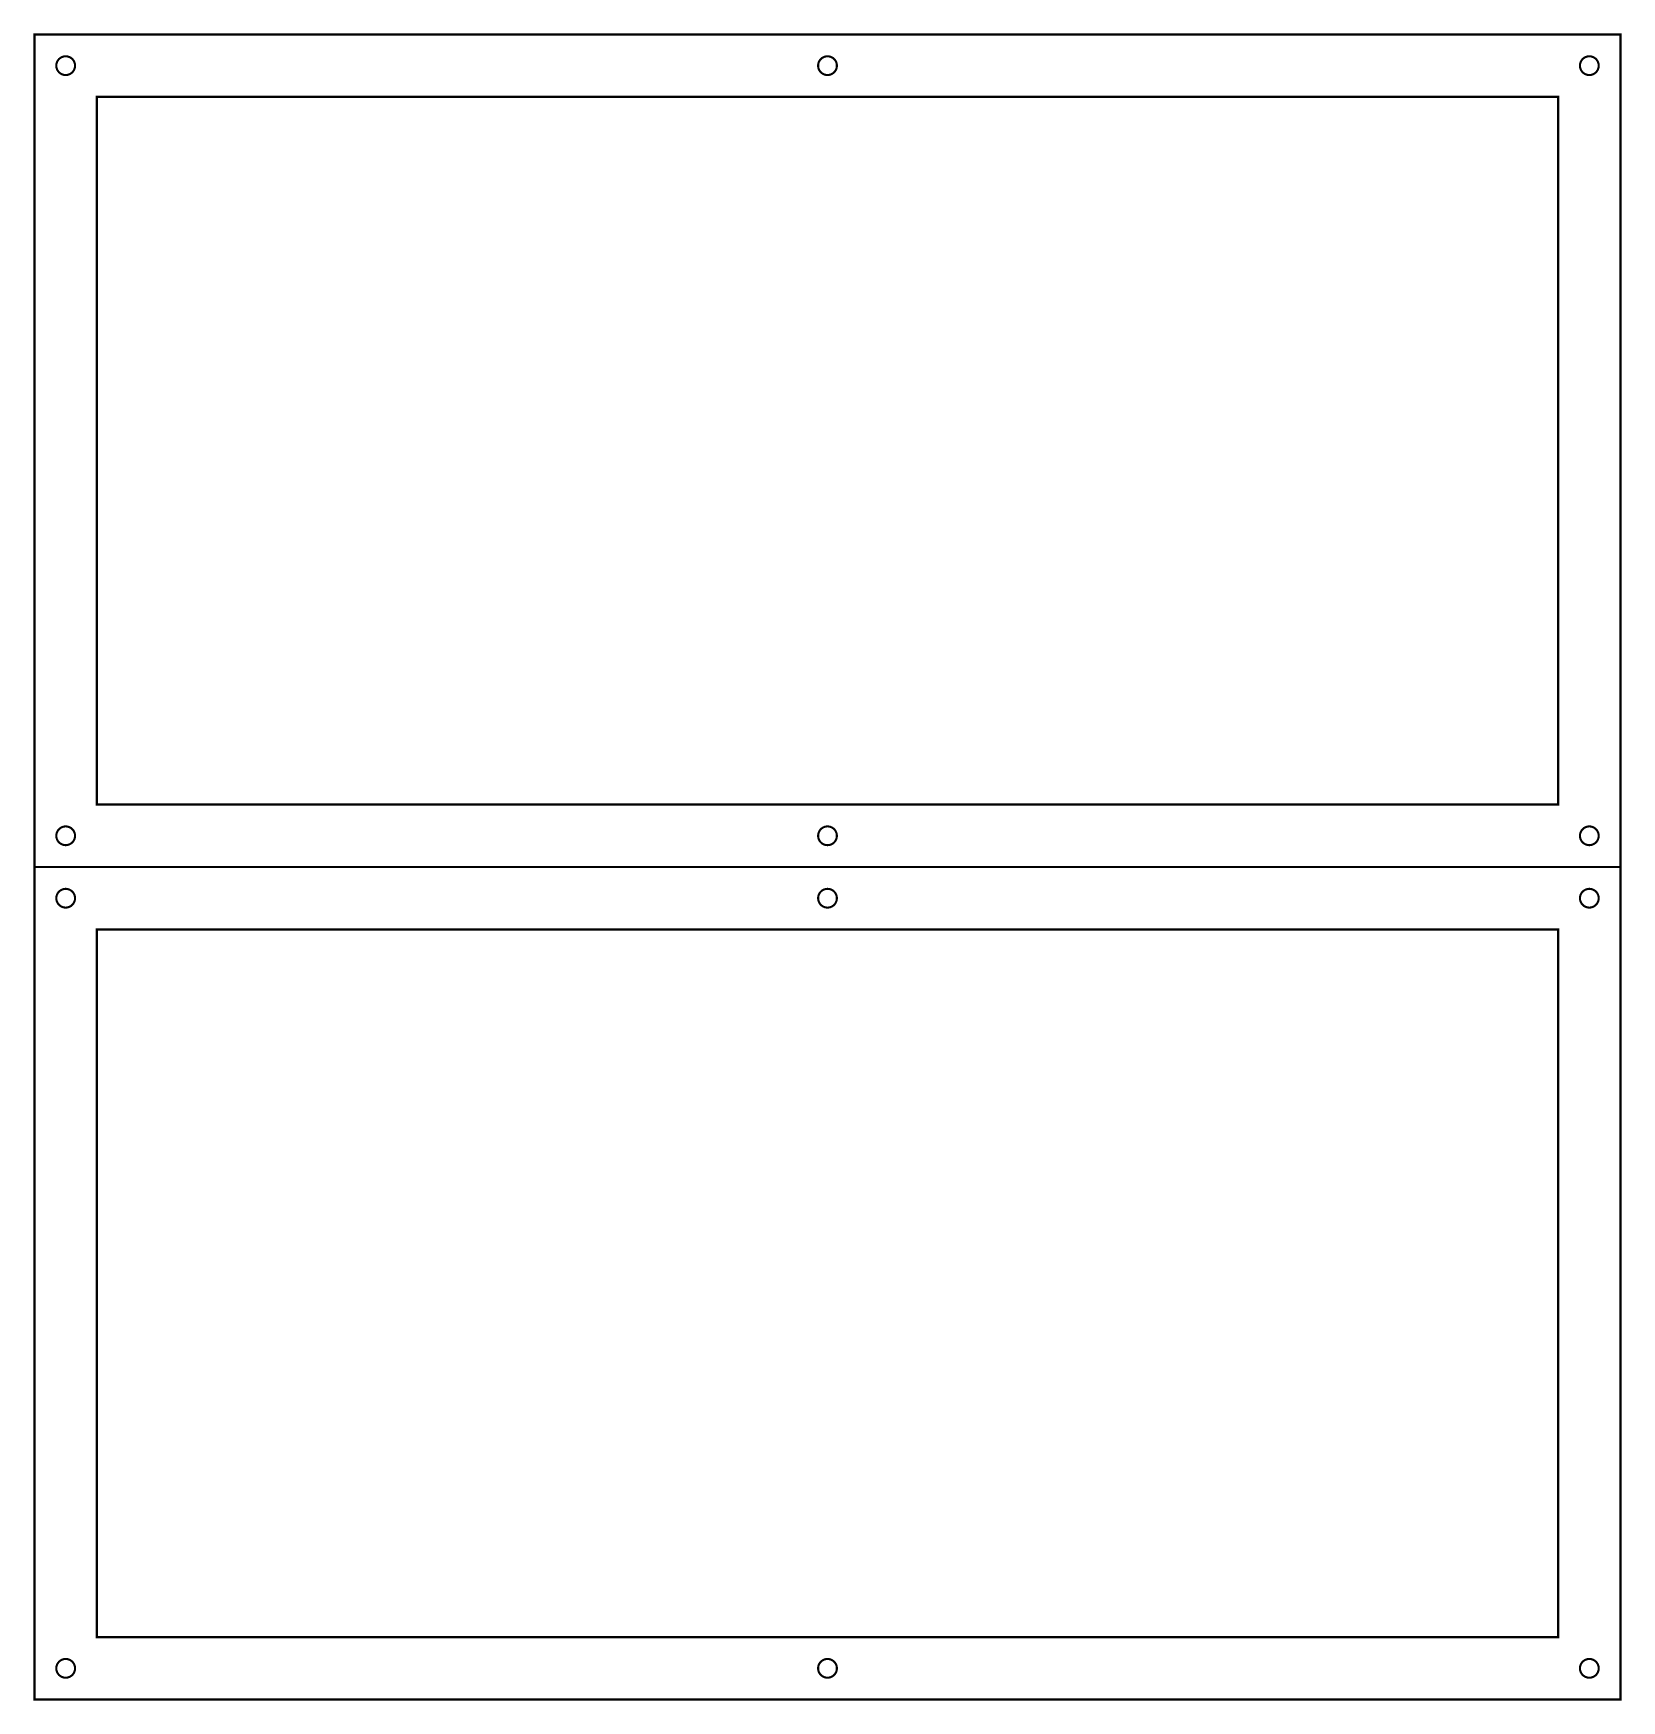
# Model space of a CAD drawing. Extents: x 0 to 254, y 0 to 267.
import ezdxf

# ---------------------------------------------------------------- set-up
doc = ezdxf.new("R2010")
doc.units = 0
doc.layers.get('0').update_dxf_attribs({"linetype": 'CONTINUOUS'})

msp = doc.modelspace()

# ---------------------------------------------------------------- linework, layer by layer
at = {"color": 0}
for points, const_width in [([(0.17638, 266.879), (254.176, 266.879), (254.176, 133.529), (0.17638, 133.529), (0.17638, 266.879)], 0.35278), ([(6.67638, 261.879), (6.67638, 261.84), (6.66862, 261.726), (6.64589, 261.576), (6.60894, 261.433), (6.55849, 261.296), (6.49533, 261.164), (6.42019, 261.04), (6.33382, 260.925), (6.23703, 260.818), (6.13049, 260.722), (6.01503, 260.635), (5.89133, 260.56), (5.76025, 260.497), (5.6224, 260.447), (5.47868, 260.41), (5.32969, 260.388), (5.21468, 260.379), (5.17638, 260.379), (5.13803, 260.379), (5.023, 260.388), (4.87408, 260.41), (4.73031, 260.447), (4.5925, 260.497), (4.46137, 260.56), (4.33768, 260.635), (4.22222, 260.722), (4.11572, 260.818), (4.01888, 260.925), (3.93251, 261.04), (3.85742, 261.164), (3.79422, 261.296), (3.74382, 261.433), (3.70682, 261.576), (3.68408, 261.726), (3.67638, 261.84), (3.67638, 261.879), (3.67638, 261.918), (3.68408, 262.032), (3.70682, 262.182), (3.74382, 262.325), (3.79422, 262.463), (3.85742, 262.594), (3.93251, 262.718), (4.01888, 262.833), (4.11572, 262.94), (4.22222, 263.036), (4.33768, 263.124), (4.46137, 263.199), (4.5925, 263.261), (4.73031, 263.311), (4.87408, 263.349), (5.023, 263.371), (5.13803, 263.379), (5.17638, 263.379), (5.21468, 263.379), (5.32969, 263.371), (5.47868, 263.349), (5.6224, 263.311), (5.76025, 263.261), (5.89133, 263.199), (6.01503, 263.124), (6.13049, 263.036), (6.23703, 262.94), (6.33382, 262.833), (6.42019, 262.718), (6.49533, 262.594), (6.55849, 262.463), (6.60894, 262.325), (6.64589, 262.182), (6.66862, 262.032), (6.67638, 261.918), (6.67638, 261.879)], 0.33333), ([(128.677, 261.879), (128.677, 261.84), (128.669, 261.726), (128.646, 261.576), (128.609, 261.433), (128.559, 261.296), (128.496, 261.164), (128.42, 261.04), (128.334, 260.925), (128.237, 260.818), (128.131, 260.722), (128.015, 260.635), (127.892, 260.56), (127.76, 260.497), (127.623, 260.447), (127.479, 260.41), (127.33, 260.388), (127.215, 260.379), (127.177, 260.379), (127.138, 260.379), (127.023, 260.388), (126.874, 260.41), (126.731, 260.447), (126.593, 260.497), (126.462, 260.56), (126.338, 260.635), (126.222, 260.722), (126.116, 260.818), (126.019, 260.925), (125.933, 261.04), (125.858, 261.164), (125.794, 261.296), (125.744, 261.433), (125.707, 261.576), (125.684, 261.726), (125.677, 261.84), (125.677, 261.879), (125.677, 261.918), (125.684, 262.032), (125.707, 262.182), (125.744, 262.325), (125.794, 262.463), (125.858, 262.594), (125.933, 262.718), (126.019, 262.833), (126.116, 262.94), (126.222, 263.036), (126.338, 263.124), (126.462, 263.199), (126.593, 263.261), (126.731, 263.311), (126.874, 263.349), (127.023, 263.371), (127.138, 263.379), (127.177, 263.379), (127.215, 263.379), (127.33, 263.371), (127.479, 263.349), (127.623, 263.311), (127.76, 263.261), (127.892, 263.199), (128.015, 263.124), (128.131, 263.036), (128.237, 262.94), (128.334, 262.833), (128.42, 262.718), (128.496, 262.594), (128.559, 262.463), (128.609, 262.325), (128.646, 262.182), (128.669, 262.032), (128.677, 261.918), (128.677, 261.879)], 0.33333), ([(250.676, 261.879), (250.676, 261.84), (250.669, 261.726), (250.646, 261.576), (250.61, 261.433), (250.558, 261.296), (250.496, 261.164), (250.421, 261.04), (250.335, 260.925), (250.237, 260.818), (250.131, 260.722), (250.015, 260.635), (249.892, 260.56), (249.761, 260.497), (249.622, 260.447), (249.479, 260.41), (249.331, 260.388), (249.215, 260.379), (249.176, 260.379), (249.139, 260.379), (249.024, 260.388), (248.875, 260.41), (248.731, 260.447), (248.593, 260.497), (248.461, 260.56), (248.338, 260.635), (248.222, 260.722), (248.117, 260.818), (248.019, 260.925), (247.933, 261.04), (247.858, 261.164), (247.794, 261.296), (247.744, 261.433), (247.707, 261.576), (247.685, 261.726), (247.676, 261.84), (247.676, 261.879), (247.676, 261.918), (247.685, 262.032), (247.707, 262.182), (247.744, 262.325), (247.794, 262.463), (247.858, 262.594), (247.933, 262.718), (248.019, 262.833), (248.117, 262.94), (248.222, 263.036), (248.338, 263.124), (248.461, 263.199), (248.593, 263.261), (248.731, 263.311), (248.875, 263.349), (249.024, 263.371), (249.139, 263.379), (249.176, 263.379), (249.215, 263.379), (249.331, 263.371), (249.479, 263.349), (249.622, 263.311), (249.761, 263.261), (249.892, 263.199), (250.015, 263.124), (250.131, 263.036), (250.237, 262.94), (250.335, 262.833), (250.421, 262.718), (250.496, 262.594), (250.558, 262.463), (250.61, 262.325), (250.646, 262.182), (250.669, 262.032), (250.676, 261.918), (250.676, 261.879)], 0.33333), ([(10.1764, 256.879), (244.176, 256.879), (244.176, 143.529), (10.1764, 143.529), (10.1764, 256.879)], 0.35278), ([(6.67638, 138.529), (6.67638, 138.491), (6.66862, 138.376), (6.64589, 138.227), (6.60894, 138.083), (6.55849, 137.945), (6.49533, 137.814), (6.42019, 137.69), (6.33382, 137.575), (6.23703, 137.468), (6.13049, 137.372), (6.01503, 137.285), (5.89133, 137.21), (5.76025, 137.147), (5.6224, 137.096), (5.47868, 137.059), (5.32969, 137.037), (5.21468, 137.029), (5.17638, 137.029), (5.13803, 137.029), (5.023, 137.037), (4.87408, 137.059), (4.73031, 137.096), (4.5925, 137.147), (4.46137, 137.21), (4.33768, 137.285), (4.22222, 137.372), (4.11572, 137.468), (4.01888, 137.575), (3.93251, 137.69), (3.85742, 137.814), (3.79422, 137.945), (3.74382, 138.083), (3.70682, 138.227), (3.68408, 138.376), (3.67638, 138.491), (3.67638, 138.529), (3.67638, 138.567), (3.68408, 138.682), (3.70682, 138.831), (3.74382, 138.975), (3.79422, 139.112), (3.85742, 139.244), (3.93251, 139.368), (4.01888, 139.483), (4.11572, 139.59), (4.22222, 139.686), (4.33768, 139.772), (4.46137, 139.849), (4.5925, 139.911), (4.73031, 139.961), (4.87408, 139.999), (5.023, 140.021), (5.13803, 140.029), (5.17638, 140.029), (5.21468, 140.029), (5.32969, 140.021), (5.47868, 139.999), (5.6224, 139.961), (5.76025, 139.911), (5.89133, 139.849), (6.01503, 139.772), (6.13049, 139.686), (6.23703, 139.59), (6.33382, 139.483), (6.42019, 139.368), (6.49533, 139.244), (6.55849, 139.112), (6.60894, 138.975), (6.64589, 138.831), (6.66862, 138.682), (6.67638, 138.567), (6.67638, 138.529)], 0.33333), ([(128.677, 138.529), (128.677, 138.491), (128.669, 138.376), (128.646, 138.227), (128.609, 138.083), (128.559, 137.945), (128.496, 137.814), (128.42, 137.69), (128.334, 137.575), (128.237, 137.468), (128.131, 137.372), (128.015, 137.285), (127.892, 137.21), (127.76, 137.147), (127.623, 137.096), (127.479, 137.059), (127.33, 137.037), (127.215, 137.029), (127.177, 137.029), (127.138, 137.029), (127.023, 137.037), (126.874, 137.059), (126.731, 137.096), (126.593, 137.147), (126.462, 137.21), (126.338, 137.285), (126.222, 137.372), (126.116, 137.468), (126.019, 137.575), (125.933, 137.69), (125.858, 137.814), (125.794, 137.945), (125.744, 138.083), (125.707, 138.227), (125.684, 138.376), (125.677, 138.491), (125.677, 138.529), (125.677, 138.567), (125.684, 138.682), (125.707, 138.831), (125.744, 138.975), (125.794, 139.112), (125.858, 139.244), (125.933, 139.368), (126.019, 139.483), (126.116, 139.59), (126.222, 139.686), (126.338, 139.772), (126.462, 139.849), (126.593, 139.911), (126.731, 139.961), (126.874, 139.999), (127.023, 140.021), (127.138, 140.029), (127.177, 140.029), (127.215, 140.029), (127.33, 140.021), (127.479, 139.999), (127.623, 139.961), (127.76, 139.911), (127.892, 139.849), (128.015, 139.772), (128.131, 139.686), (128.237, 139.59), (128.334, 139.483), (128.42, 139.368), (128.496, 139.244), (128.559, 139.112), (128.609, 138.975), (128.646, 138.831), (128.669, 138.682), (128.677, 138.567), (128.677, 138.529)], 0.33333), ([(250.676, 138.529), (250.676, 138.491), (250.669, 138.376), (250.646, 138.227), (250.61, 138.083), (250.558, 137.945), (250.496, 137.814), (250.421, 137.69), (250.335, 137.575), (250.237, 137.468), (250.131, 137.372), (250.015, 137.285), (249.892, 137.21), (249.761, 137.147), (249.622, 137.096), (249.479, 137.059), (249.331, 137.037), (249.215, 137.029), (249.176, 137.029), (249.139, 137.029), (249.024, 137.037), (248.875, 137.059), (248.731, 137.096), (248.593, 137.147), (248.461, 137.21), (248.338, 137.285), (248.222, 137.372), (248.117, 137.468), (248.019, 137.575), (247.933, 137.69), (247.858, 137.814), (247.794, 137.945), (247.744, 138.083), (247.707, 138.227), (247.685, 138.376), (247.676, 138.491), (247.676, 138.529), (247.676, 138.567), (247.685, 138.682), (247.707, 138.831), (247.744, 138.975), (247.794, 139.112), (247.858, 139.244), (247.933, 139.368), (248.019, 139.483), (248.117, 139.59), (248.222, 139.686), (248.338, 139.772), (248.461, 139.849), (248.593, 139.911), (248.731, 139.961), (248.875, 139.999), (249.024, 140.021), (249.139, 140.029), (249.176, 140.029), (249.215, 140.029), (249.331, 140.021), (249.479, 139.999), (249.622, 139.961), (249.761, 139.911), (249.892, 139.849), (250.015, 139.772), (250.131, 139.686), (250.237, 139.59), (250.335, 139.483), (250.421, 139.368), (250.496, 139.244), (250.558, 139.112), (250.61, 138.975), (250.646, 138.831), (250.669, 138.682), (250.676, 138.567), (250.676, 138.529)], 0.33333), ([(6.67638, 128.529), (6.67638, 128.491), (6.66862, 128.376), (6.64589, 128.227), (6.60894, 128.083), (6.55849, 127.945), (6.49533, 127.814), (6.42019, 127.69), (6.33382, 127.575), (6.23703, 127.468), (6.13049, 127.372), (6.01503, 127.285), (5.89133, 127.21), (5.76025, 127.147), (5.6224, 127.096), (5.47868, 127.059), (5.32969, 127.037), (5.21468, 127.029), (5.17638, 127.029), (5.13803, 127.029), (5.023, 127.037), (4.87408, 127.059), (4.73031, 127.096), (4.5925, 127.147), (4.46137, 127.21), (4.33768, 127.285), (4.22222, 127.372), (4.11572, 127.468), (4.01888, 127.575), (3.93251, 127.69), (3.85742, 127.814), (3.79422, 127.945), (3.74382, 128.083), (3.70682, 128.227), (3.68408, 128.376), (3.67638, 128.491), (3.67638, 128.529), (3.67638, 128.567), (3.68408, 128.682), (3.70682, 128.831), (3.74382, 128.975), (3.79422, 129.113), (3.85742, 129.244), (3.93251, 129.368), (4.01888, 129.483), (4.11572, 129.59), (4.22222, 129.687), (4.33768, 129.773), (4.46137, 129.848), (4.5925, 129.911), (4.73031, 129.962), (4.87408, 129.998), (5.023, 130.021), (5.13803, 130.029), (5.17638, 130.029), (5.21468, 130.029), (5.32969, 130.021), (5.47868, 129.998), (5.6224, 129.962), (5.76025, 129.911), (5.89133, 129.848), (6.01503, 129.773), (6.13049, 129.687), (6.23703, 129.59), (6.33382, 129.483), (6.42019, 129.368), (6.49533, 129.244), (6.55849, 129.113), (6.60894, 128.975), (6.64589, 128.831), (6.66862, 128.682), (6.67638, 128.567), (6.67638, 128.529)], 0.33333), ([(128.677, 128.529), (128.677, 128.491), (128.669, 128.376), (128.646, 128.227), (128.609, 128.083), (128.559, 127.945), (128.496, 127.814), (128.42, 127.69), (128.334, 127.575), (128.237, 127.468), (128.131, 127.372), (128.015, 127.285), (127.892, 127.21), (127.76, 127.147), (127.623, 127.096), (127.479, 127.059), (127.33, 127.037), (127.215, 127.029), (127.177, 127.029), (127.138, 127.029), (127.023, 127.037), (126.874, 127.059), (126.731, 127.096), (126.593, 127.147), (126.462, 127.21), (126.338, 127.285), (126.222, 127.372), (126.116, 127.468), (126.019, 127.575), (125.933, 127.69), (125.858, 127.814), (125.794, 127.945), (125.744, 128.083), (125.707, 128.227), (125.684, 128.376), (125.677, 128.491), (125.677, 128.529), (125.677, 128.567), (125.684, 128.682), (125.707, 128.831), (125.744, 128.975), (125.794, 129.113), (125.858, 129.244), (125.933, 129.368), (126.019, 129.483), (126.116, 129.59), (126.222, 129.687), (126.338, 129.773), (126.462, 129.848), (126.593, 129.911), (126.731, 129.962), (126.874, 129.998), (127.023, 130.021), (127.138, 130.029), (127.177, 130.029), (127.215, 130.029), (127.33, 130.021), (127.479, 129.998), (127.623, 129.962), (127.76, 129.911), (127.892, 129.848), (128.015, 129.773), (128.131, 129.687), (128.237, 129.59), (128.334, 129.483), (128.42, 129.368), (128.496, 129.244), (128.559, 129.113), (128.609, 128.975), (128.646, 128.831), (128.669, 128.682), (128.677, 128.567), (128.677, 128.529)], 0.33333), ([(250.676, 128.529), (250.676, 128.491), (250.669, 128.376), (250.646, 128.227), (250.61, 128.083), (250.558, 127.945), (250.496, 127.814), (250.421, 127.69), (250.335, 127.575), (250.237, 127.468), (250.131, 127.372), (250.015, 127.285), (249.892, 127.21), (249.761, 127.147), (249.622, 127.096), (249.479, 127.059), (249.331, 127.037), (249.215, 127.029), (249.176, 127.029), (249.139, 127.029), (249.024, 127.037), (248.875, 127.059), (248.731, 127.096), (248.593, 127.147), (248.461, 127.21), (248.338, 127.285), (248.222, 127.372), (248.117, 127.468), (248.019, 127.575), (247.933, 127.69), (247.858, 127.814), (247.794, 127.945), (247.744, 128.083), (247.707, 128.227), (247.685, 128.376), (247.676, 128.491), (247.676, 128.529), (247.676, 128.567), (247.685, 128.682), (247.707, 128.831), (247.744, 128.975), (247.794, 129.113), (247.858, 129.244), (247.933, 129.368), (248.019, 129.483), (248.117, 129.59), (248.222, 129.687), (248.338, 129.773), (248.461, 129.848), (248.593, 129.911), (248.731, 129.962), (248.875, 129.998), (249.024, 130.021), (249.139, 130.029), (249.176, 130.029), (249.215, 130.029), (249.331, 130.021), (249.479, 129.998), (249.622, 129.962), (249.761, 129.911), (249.892, 129.848), (250.015, 129.773), (250.131, 129.687), (250.237, 129.59), (250.335, 129.483), (250.421, 129.368), (250.496, 129.244), (250.558, 129.113), (250.61, 128.975), (250.646, 128.831), (250.669, 128.682), (250.676, 128.567), (250.676, 128.529)], 0.33333), ([(10.1764, 123.529), (244.176, 123.529), (244.176, 10.1788), (10.1764, 10.1788), (10.1764, 123.529)], 0.35278), ([(6.67638, 5.17876), (6.67638, 5.14046), (6.66862, 5.02544), (6.64589, 4.87651), (6.60894, 4.73275), (6.55849, 4.59494), (6.49533, 4.46382), (6.42019, 4.34011), (6.33382, 4.22467), (6.23703, 4.11817), (6.13049, 4.02132), (6.01503, 3.93494), (5.89133, 3.85986), (5.76025, 3.79665), (5.6224, 3.74625), (5.47868, 3.70925), (5.32969, 3.68653), (5.21468, 3.67876), (5.17638, 3.67876), (5.13803, 3.67876), (5.023, 3.68653), (4.87408, 3.70925), (4.73031, 3.74625), (4.5925, 3.79665), (4.46137, 3.85986), (4.33768, 3.93494), (4.22222, 4.02132), (4.11572, 4.11817), (4.01888, 4.22467), (3.93251, 4.34011), (3.85742, 4.46382), (3.79422, 4.59494), (3.74382, 4.73275), (3.70682, 4.87651), (3.68408, 5.02544), (3.67638, 5.14046), (3.67638, 5.17876), (3.67638, 5.21712), (3.68408, 5.33214), (3.70682, 5.48112), (3.74382, 5.62483), (3.79422, 5.76269), (3.85742, 5.89378), (3.93251, 6.01747), (4.01888, 6.13292), (4.11572, 6.23947), (4.22222, 6.33626), (4.33768, 6.42264), (4.46137, 6.49778), (4.5925, 6.56093), (4.73031, 6.61139), (4.87408, 6.64833), (5.023, 6.67106), (5.13803, 6.67876), (5.17638, 6.67876), (5.21468, 6.67876), (5.32969, 6.67106), (5.47868, 6.64833), (5.6224, 6.61139), (5.76025, 6.56093), (5.89133, 6.49778), (6.01503, 6.42264), (6.13049, 6.33626), (6.23703, 6.23947), (6.33382, 6.13292), (6.42019, 6.01747), (6.49533, 5.89378), (6.55849, 5.76269), (6.60894, 5.62483), (6.64589, 5.48112), (6.66862, 5.33214), (6.67638, 5.21712), (6.67638, 5.17876)], 0.33333), ([(128.677, 5.17876), (128.677, 5.14046), (128.669, 5.02544), (128.646, 4.87651), (128.609, 4.73275), (128.559, 4.59494), (128.496, 4.46382), (128.42, 4.34011), (128.334, 4.22467), (128.237, 4.11817), (128.131, 4.02132), (128.015, 3.93494), (127.892, 3.85986), (127.76, 3.79665), (127.623, 3.74625), (127.479, 3.70925), (127.33, 3.68653), (127.215, 3.67876), (127.177, 3.67876), (127.138, 3.67876), (127.023, 3.68653), (126.874, 3.70925), (126.731, 3.74625), (126.593, 3.79665), (126.462, 3.85986), (126.338, 3.93494), (126.222, 4.02132), (126.116, 4.11817), (126.019, 4.22467), (125.933, 4.34011), (125.858, 4.46382), (125.794, 4.59494), (125.744, 4.73275), (125.707, 4.87651), (125.684, 5.02544), (125.677, 5.14046), (125.677, 5.17876), (125.677, 5.21712), (125.684, 5.33214), (125.707, 5.48112), (125.744, 5.62483), (125.794, 5.76269), (125.858, 5.89378), (125.933, 6.01747), (126.019, 6.13292), (126.116, 6.23947), (126.222, 6.33626), (126.338, 6.42264), (126.462, 6.49778), (126.593, 6.56093), (126.731, 6.61139), (126.874, 6.64833), (127.023, 6.67106), (127.138, 6.67876), (127.177, 6.67876), (127.215, 6.67876), (127.33, 6.67106), (127.479, 6.64833), (127.623, 6.61139), (127.76, 6.56093), (127.892, 6.49778), (128.015, 6.42264), (128.131, 6.33626), (128.237, 6.23947), (128.334, 6.13292), (128.42, 6.01747), (128.496, 5.89378), (128.559, 5.76269), (128.609, 5.62483), (128.646, 5.48112), (128.669, 5.33214), (128.677, 5.21712), (128.677, 5.17876)], 0.33333), ([(250.676, 5.17876), (250.676, 5.14046), (250.669, 5.02544), (250.646, 4.87651), (250.61, 4.73275), (250.558, 4.59494), (250.496, 4.46382), (250.421, 4.34011), (250.335, 4.22467), (250.237, 4.11817), (250.131, 4.02132), (250.015, 3.93494), (249.892, 3.85986), (249.761, 3.79665), (249.622, 3.74625), (249.479, 3.70925), (249.331, 3.68653), (249.215, 3.67876), (249.176, 3.67876), (249.139, 3.67876), (249.024, 3.68653), (248.875, 3.70925), (248.731, 3.74625), (248.593, 3.79665), (248.461, 3.85986), (248.338, 3.93494), (248.222, 4.02132), (248.117, 4.11817), (248.019, 4.22467), (247.933, 4.34011), (247.858, 4.46382), (247.794, 4.59494), (247.744, 4.73275), (247.707, 4.87651), (247.685, 5.02544), (247.676, 5.14046), (247.676, 5.17876), (247.676, 5.21712), (247.685, 5.33214), (247.707, 5.48112), (247.744, 5.62483), (247.794, 5.76269), (247.858, 5.89378), (247.933, 6.01747), (248.019, 6.13292), (248.117, 6.23947), (248.222, 6.33626), (248.338, 6.42264), (248.461, 6.49778), (248.593, 6.56093), (248.731, 6.61139), (248.875, 6.64833), (249.024, 6.67106), (249.139, 6.67876), (249.176, 6.67876), (249.215, 6.67876), (249.331, 6.67106), (249.479, 6.64833), (249.622, 6.61139), (249.761, 6.56093), (249.892, 6.49778), (250.015, 6.42264), (250.131, 6.33626), (250.237, 6.23947), (250.335, 6.13292), (250.421, 6.01747), (250.496, 5.89378), (250.558, 5.76269), (250.61, 5.62483), (250.646, 5.48112), (250.669, 5.33214), (250.676, 5.21712), (250.676, 5.17876)], 0.33333)]:
    msp.add_lwpolyline(points, close=True, dxfattribs=dict(at, const_width=const_width))
at = {"color": 0, "const_width": 0.35278}
msp.add_lwpolyline([(0.17638, 133.529), (0.17638, 0.17877), (254.176, 0.17877), (254.176, 133.529)], dxfattribs=at)

doc.saveas('drawing.dxf')
